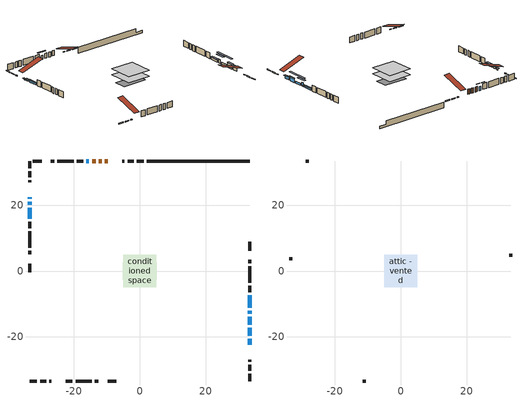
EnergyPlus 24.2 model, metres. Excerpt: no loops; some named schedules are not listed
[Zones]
conditioned space
 floor outside (Floor1 construction): -3.29,-3.29 -3.29,3.29 3.29,3.29 3.29,-3.29 z1.21
 floor adiabatic (AdiabaticFloorConstruction): -5.01,-5.01 -5.01,5.01 5.01,5.01 5.01,-5.01 z1.21
 floor foundation (Slab1 construction): -5.17,-2.64 -5.17,2.64 5.17,2.64 5.17,-2.64 z-1.15
 wall outside (RimJoist1 construction): 1.25,33.42 -0.93,33.42 / -33.42,-33.42 -31.24,-33.42 / -33.42,33.42 -33.42,31.24 / 33.42,-33.42 33.42,-31.24 z1.21:1.51
 wall outside (RimJoist2 construction): -1.86,33.42 -3.71,33.42 / -30.31,-33.42 -28.46,-33.42 / -33.42,30.31 -33.42,28.46 / 33.42,-30.31 33.42,-28.46 z1.21:1.51
 wall outside (RimJoist3 construction): -4.64,33.42 -5.26,33.42 / -27.54,-33.42 -26.91,-33.42 / -33.42,27.54 -33.42,26.91 / 33.42,-27.54 33.42,-26.91 z1.21:1.51
 wall outside (AdiabaticWallConstruction 1): -9.69,33.42 -10.6,33.42 / -11.53,33.42 -12.39,33.42 / -13.32,33.42 -14.51,33.42 z1.21:3.24
 wall outside (AdiabaticWallConstruction): 33.42,-22.48 33.42,-20.6 z1.21:2.58; 33.42,-19.67 33.42,-17.23 z1.21:2.94; 33.42,-16.3 33.42,-13.86 z1.21:2.13; 33.42,-12.94 33.42,-12.02 z1.21:2.84; -15.44,33.42 -16.2,33.42 z1.21:2.74; -33.42,22.48 -33.42,21.98 z1.21:1.71; -33.42,21.05 -33.42,20.19 z1.21:2.07; -33.42,19.26 -33.42,15.91 / 33.42,-11.09 33.42,-7.43 z1.21:2.12
 wall outside (Wall1 construction): -17.13,33.42 -19.17,33.42 / -22.48,-33.42 -20.44,-33.42 / -33.42,14.98 -33.42,12.94 / 33.42,-6.51 33.42,-4.47 z1.21:3.65
 wall outside (Wall2 construction): -20.1,33.42 -25.07,33.42 / -19.51,-33.42 -14.54,-33.42 / -33.42,12.01 -33.42,7.04 / 33.42,-3.54 33.42,1.43 z1.21:3.65
 wall outside (Wall3 construction): -26,33.42 -27.06,33.42 / -13.61,-33.42 -12.55,-33.42 / -33.42,6.11 -33.42,5.04 / 33.42,2.36 33.42,3.43 z1.21:3.65
 wall outside (Wall5 construction): -29.84,33.42 -32.5,33.42 / -9.77,-33.42 -7.11,-33.42 / -33.42,2.27 -33.42,-0.39 / 33.42,6.2 33.42,8.86 z1.21:3.65
 wall foundation (FoundationWall1 construction): 2.18,33.42,-1.15 2.18,33.42,1.21 30.3,33.42,1.21 30.3,33.42,-0.28 33.42,33.42,-0.28 33.42,33.42,-1.15
 window (WindowConstruction): 33.42,-22.48 33.42,-20.6 z1.21:2.58
 window (WindowConstruction 7): 33.42,-19.67 33.42,-17.23 z1.21:2.94
 window (WindowConstruction 8): 33.42,-16.3 33.42,-13.87 z1.21:2.12
 window (WindowConstruction 1): 33.42,-12.94 33.42,-12.02 z1.21:2.83
 window (WindowConstruction 2): -15.44,33.42 -16.2,33.42 z1.21:2.73
 window (WindowConstruction 3): -33.42,22.48 -33.42,21.98 z1.21:1.71
 window (WindowConstruction 4): -33.42,21.05 -33.42,20.19 z1.21:2.07
 window (WindowConstruction 5): -33.42,19.26 -33.42,15.91 z1.21:2.12
 window (WindowConstruction 6): 33.42,-11.09 33.42,-7.44 z1.21:2.12
 door (Door): -9.69,33.42 -10.6,33.42 z1.21:3.24
 door (Door 1): -11.53,33.42 -12.39,33.42 z1.21:3.24
 door (Door 2): -13.32,33.42 -14.51,33.42 z1.21:3.24
 ceiling adiabatic (AdiabaticFloorConstruction): 5.01,-5.01 5.01,5.01 -5.01,5.01 -5.01,-5.01 z1.21
attic - vented
 floor to conditioned space (Floor2 construction Reversed): -5.01,-5.01 -5.01,5.01 5.01,5.01 5.01,-5.01 z3.65
 wall outside (Wall4 construction): -27.99,33.42 -28.91,33.42 / -11.62,-33.42 -10.7,-33.42 / -33.42,4.11 -33.42,3.2 / 33.42,4.36 33.42,5.27 z1.21:3.65
 roof outside (Roof1 construction): -8.76,33.42,3.65 -8.76,23.67,6.9 -6.19,23.67,6.9 -6.19,33.42,3.65; -23.41,-33.42,3.65 -23.41,-23.67,6.9 -25.98,-23.67,6.9 -25.98,-33.42,3.65; -33.42,23.41,3.65 -23.67,23.41,6.9 -23.67,25.98,6.9 -33.42,25.98,3.65; 33.42,-23.41,3.65 23.67,-23.41,6.9 23.67,-25.98,6.9 33.42,-25.98,3.65
shading: 33.42,-20.45 33.42,-22.63 34.18,-22.63 34.18,-20.45 z2.73; 33.42,-17.08 33.42,-19.82 34.18,-19.82 34.18,-17.08 z3.09; 33.42,-10.81 33.42,-19.35 34.18,-19.35 34.18,-10.81 z5.18; 33.42,-10.5 33.42,-14.46 34.18,-14.46 34.18,-10.5 z4.36; -17.72,33.42 -13.92,33.42 -13.92,33.72 -17.72,33.72 z4.25; -33.42,21.83 -33.42,22.63 -34.18,22.63 -34.18,21.83 z1.86; -33.42,20.04 -33.42,21.2 -34.18,21.2 -34.18,20.04 z2.22; -33.42,15.76 -33.42,19.41 -34.18,19.41 -34.18,15.76 z2.27; 33.42,-7.29 33.42,-11.24 34.18,-11.24 34.18,-7.29 z2.27
[Building]
Building 1: Terrain=Suburbs
[Site:Location]
Halifax Intl AP_NS: Latitude {deg}=44.88; Longitude {deg}=-63.51; Time Zone {hr}=-4; Elevation {m}=145; Keep Site Location Information=Yes
[Site:GroundTemperature:Shallow]
3.15511, 1.33576, 1.19006, 2.05344, 5.51939, 8.9692, 11.96, 13.8546, 14.0156, 12.4746, 9.56009, 6.2161
[Site:WaterMainsTemperature]
Calculation Method=Schedule; Temperature Schedule=mains temperature schedule
[Material] Roughness=Rough; Thermal Absorptance=0.9
Name | Thickness {m} | Conductivity {W/m-K} | Density {kg/m3} | Specific Heat {J/kg-K} | Solar Absorptance | Visible Absorptance
asphalt or fiberglass shingles | 0.00635 | 0.162714 | 1121.4 | 1465.45 | 0.4 | 0.4
ceiling loosefill ins | 0.169333 | 0.0480833 | 16.02 | 1046.75 | 0.7 | 0.7
ceiling stud and cavity | 0.1397 | 0.130489 | 65.682 | 1177.47 | 0.7 | 0.7
concrete 4.0 in. | 0.1016 | 1.803125 | 2242.8 | 837.4 | 0.7 | 0.7
concrete 8.0 in. | 0.2032 | 1.803125 | 2242.8 | 837.4 | 0.7 | 0.7
door material | 0.04445 | 0.188738 | 512.64 | 1214.23 | 0.7 | 0.7
door material 1 | 0.04445 | 0.20624 | 512.64 | 1214.23 | 0.7 | 0.7
exterior vertical ins | 0.00447993 | 0.029427 | 32.04 | 1214.23 | 0.7 | 0.7
floor covering | 0.0127 | 0.0433444 | 54.468 | 1339.84 | 0.6 | 0.6
floor rigid ins | 0.155448 | 0.029427 | 32.04 | 1214.23 | 0.7 | 0.7
floor rigid ins 1; wall rigid ins | 0.512978 | 0.029427 | 32.04 | 1214.23 | 0.7 | 0.7
floor stud and cavity | 0.1397 | 0.953612 | 92.3553 | 1139.71 | 0.7 | 0.7
floor stud and cavity 1 | 0.1397 | 1.75129 | 37.0049 | 1207.88 | 0.7 | 0.7
furniture material conditioned space 1 | 0.1524 | 0.115458 | 640.8 | 1214.23 | 0.6 | 0.6
gypsum board | 0.0127 | 0.160291 | 801 | 837.4 | 0.6 | 0.6
gypsum board 1 | 0.0127 | 0.160291 | 801 | 837.4 | 0.7 | 0.7
osb sheathing 0.5 in. | 0.0127 | 0.115458 | 512.64 | 1214.23 | 0.7 | 0.7
osb sheathing 0.75 in. | 0.01905 | 0.115458 | 512.64 | 1214.23 | 0.7 | 0.7
osb sheathing 2.0 in. | 0.0508 | 0.115458 | 512.64 | 1214.23 | 0.7 | 0.7
rim joist stud and cavity | 0.0508 | 0.49249 | 125.044 | 1163.47 | 0.6 | 0.6
rim joist stud and cavity 1 | 0.0508 | 0.0934928 | 125.044 | 1163.47 | 0.6 | 0.6
rim joist stud and cavity 2 | 0.0508 | 0.126838 | 50.32683 | 1063.81 | 0.6 | 0.6
slab rigid ins | 0.00497537 | 0.029427 | 32.04 | 1214.23 | 0.7 | 0.7
wall stud and cavity | 0.1397 | 0.458625 | 139.0536 | 1170.24 | 0.7 | 0.7
wall stud and cavity 1 | 0.1397 | 0.187564 | 139.0536 | 1170.24 | 0.7 | 0.7
wall stud and cavity 2 | 0.1397 | 0.844108 | 139.0536 | 1170.24 | 0.7 | 0.7
wall stud and cavity 3 | 0.0889 | 6.1454 | 50.32683 | 1063.81 | 0.6 | 0.6
wall stud and cavity 4 | 0.1397 | 0.208262 | 139.0536 | 1170.24 | 0.7 | 0.7
wall stud and cavity 5 | 0.0889 | 0.380278 | 52.3479 | 1209.89 | 0.7 | 0.7
wall stud and cavity 6 | 0.0889 | 0.391764 | 83.0341 | 1211.67 | 0.7 | 0.7
wood siding | 0.0254 | 0.102417 | 544.68 | 1172.36 | 0.4 | 0.4
wood siding 1 | 0.00254 | 0.102417 | 544.68 | 1172.36 | 0.4 | 0.4
wood siding 2; wood siding 3; wood siding 4 | 0.0254 | 0.102417 | 544.68 | 1172.36 | 0.7 | 0.7
[WindowMaterial:SimpleGlazingSystem]
Name | U-Factor {W/m2-K} | Solar Heat Gain Coefficient
WindowMaterial | 2.89748 | 0.69
WindowMaterial 1 | 2.92587 | 0.66
WindowMaterial 2 | 2.941204 | 0.65
WindowMaterial 3 | 6.734108 | 0.47
WindowMaterial 4 | 5.43441 | 0.58
WindowMaterial 5 | 4.79621 | 0.63
WindowMaterial 6 | 4.7434 | 0.64
WindowMaterial 7 | 2.87988 | 0.7
WindowMaterial 8 | 4.59748 | 0.65
[Construction]
AdiabaticFloorConstruction: floor stud and cavity 1, floor rigid ins 1, osb sheathing 0.75 in., floor covering
AdiabaticWallConstruction: wood siding 3, wall rigid ins, wall stud and cavity 5, gypsum board
AdiabaticWallConstruction 1: wood siding 4, wall rigid ins, wall stud and cavity 5, gypsum board
Door; Door 1: door material
Door 2: door material 1
Floor1 construction: floor stud and cavity, floor rigid ins, osb sheathing 0.75 in., floor covering
Floor2 construction Reversed: gypsum board, ceiling stud and cavity, ceiling loosefill ins
FoundationWall1 construction: concrete 8.0 in., gypsum board 1
furniture construction conditioned space 1: furniture material conditioned space 1
PartitionWallConstruction: gypsum board, wall stud and cavity 6, gypsum board
RimJoist1 construction: wood siding 2, osb sheathing 2.0 in., rim joist stud and cavity
RimJoist2 construction: wood siding 2, osb sheathing 2.0 in., rim joist stud and cavity 1
RimJoist3 construction: wood siding 2, rim joist stud and cavity 2
Roof1 construction: asphalt or fiberglass shingles
Slab1 construction: slab rigid ins, concrete 4.0 in.
Wall1 construction: wood siding, osb sheathing 0.5 in., wall stud and cavity, gypsum board
Wall2 construction: wood siding, osb sheathing 0.5 in., wall stud and cavity 1, gypsum board
Wall3 construction: wood siding, osb sheathing 0.5 in., wall stud and cavity 2, gypsum board
Wall4 construction: wood siding 1, wall stud and cavity 3
Wall5 construction: wood siding, osb sheathing 0.5 in., wall stud and cavity 4, gypsum board
WindowConstruction: WindowMaterial
WindowConstruction 1: WindowMaterial 1
WindowConstruction 2: WindowMaterial 2
WindowConstruction 3: WindowMaterial 3
WindowConstruction 4: WindowMaterial 4
WindowConstruction 5: WindowMaterial 5
WindowConstruction 6: WindowMaterial 6
WindowConstruction 7: WindowMaterial 7
WindowConstruction 8: WindowMaterial 8
[Zone] Multiplier=1; Part of Total Floor Area=Yes
Name | Volume {m3}
attic - vented | 52.9737
conditioned space | 385.1
[Space]
Name | Zone | Volume {m3}
attic - vented 1 | attic - vented | 52.9737
conditioned space 1 | conditioned space | 385.1
[ZoneInfiltration:EffectiveLeakageArea]
infil attic - vented 1: Zone or Space=attic - vented 1; Schedule=Always On Discrete; Effective Air Leakage Area {cm2}=3594.27; Stack Coefficient=0.000395714; Wind Coefficient=1.34404e-05
[ZoneMixing]
whole house fan mix: Zone or Space=attic - vented; Schedule=Always On Continuous; Design Flow Rate Calculation Method=Flow/Zone; Design Flow Rate {m3/s}=0; Source Zone or Space=conditioned space
[SurfaceProperty:ExposedFoundationPerimeter]
Slab1: Exposed Perimeter Calculation Method=TotalExposedPerimeter; Total Exposed Perimeter {m}=31.242
[InternalMass] Zone or ZoneList=conditioned space; Space or SpaceList=conditioned space 1
Name | Construction | Surface Area {m2}
furniture mass conditioned space 1 | furniture construction conditioned space 1 | 79.3361
partition wall mass | PartitionWallConstruction | 198.34
[Lights]
interior lighting: Zone or ZoneList or Space or SpaceList=conditioned space 1; Schedule=interior lighting schedule; Design Level Calculation Method=LightingLevel; Lighting Level {W}=343.2; Return Air Fraction=0; Fraction Radiant=0.6; Fraction Visible=0.2; Fraction Replaceable=1
[People]
occupants: Zone or ZoneList or Space or SpaceList=conditioned space 1; Number of People Schedule=occupants schedule; Number of People Calculation Method=People; Number of People=3; Fraction Radiant=0.314171; Sensible Heat Fraction=0.56303; Activity Level Schedule=occupants activity schedule; Carbon Dioxide Generation Rate {m3/s-W}=0; Enable ASHRAE 55 Comfort Warnings=No; Mean Radiant Temperature Calculation Type=EnclosureAveraged
[ElectricEquipment] Zone or ZoneList or Space or SpaceList=conditioned space 1; Design Level Calculation Method=EquipmentLevel
Name | Schedule | Design Level {W} | Fraction Latent | Fraction Radiant | Fraction Lost
clothes dryer | clothes dryer schedule | 140.772 | 0.015 | 0.081 | 0.85
clothes washer | clothes washer schedule | 32.1985 | 0.03 | 0.162 | 0.7
cooking range | cooking range schedule | 215.147 | 0.08 | 0.432 | 0.2
dishwasher | dishwasher schedule | 66.8632 | 0.3 | 0.18 | 0.4
fridge | fridge schedule | 72.9452 | 0 | 0.6 | 0
mech vent bath fan 0 | mech vent bath fan 0 schedule | 50.2 | 0 | 0 | 1
mech vent house fan | mech vent house fan schedule | 0 | 0 | 0 | 1
mech vent house fan cfis | mech vent house fan cfis schedule | 0 | 0 | 0 | 0
mech vent range fan 0 | mech vent range fan 0 schedule | 57 | 0 | 0 | 1
misc plug loads | misc plug loads schedule | 494.7 | 0.045 | 0.513 | 0.1
whole house fan | Always On Discrete | 0 | 0 | 0 | 1
[OtherEquipment] Zone or ZoneList or Space or SpaceList=conditioned space 1; Design Level Calculation Method=EquipmentLevel
Name | Fuel Type | Schedule | Design Level {W} | Fraction Latent | Fraction Radiant | Fraction Lost
clothes dryer 1 | Electricity | clothes dryer schedule | 0 | 0.015 | 0.081 | 0.85
cooking range 1 | Electricity | cooking range schedule | 0 | 0.08 | 0.432 | 0.2
general water use latent | None | general water use schedule | 62.594 | 1 | 0 | 0
general water use sensible | None | general water use schedule | -61.6891 | 0 | 0.6 | 0
mech vent house fan latent load | None | Always On Discrete | 0 | 1 | 0 | 0
mech vent house fan sensible load | None | Always On Discrete | 0 | 0 | 0 | 0
water heater energy adjustment1 | FuelOilNo2 | Always On Discrete | 0.01 | 0 | 0 | 1
[ZoneInfiltration:DesignFlowRate] Zone or ZoneList or Space or SpaceList=conditioned space 1; Schedule=Always On Discrete; Design Flow Rate Calculation Method=Flow/Zone; Design Flow Rate {m3/s}=0
infil flow; natural vent flow; whole house fan flow
[Foundation:Kiva]
Foundation Kiva 1: Initial Indoor Air Temperature {C}=18; Wall Height Above Grade {m}=1.21; Wall Depth Below Slab {m}=0.2032; Custom Block Material Name 1=exterior vertical ins; Custom Block Depth 1 {m}=2.36001; Custom Block X Position 1 {m}=0.2159; Custom Block Z Position 1 {m}=0
[Foundation:Kiva:Settings]
Soil Conductivity {W/m-K}=0.849921; Soil Density {kg/m3}=1842.3; Soil Specific Heat {J/kg-K}=418.7; Ground Solar Absorptivity=0.9; Ground Thermal Absorptivity=0.9; Ground Surface Roughness {m}=0.03; Far-Field Width {m}=40; Deep-Ground Boundary Condition=ZeroFlux; Deep-Ground Depth {m}=40; Minimum Cell Dimension {m}=0.2; Maximum Cell Growth Coefficient=3; Simulation Timestep=Timestep
[Exterior:Lights]
exterior lighting: Schedule=exterior lighting schedule; Design Level {W}=75.6
[Schedule:Constant]
Name | Hourly Value
Always On Continuous; mech vent house fan schedule; mech vent house fan cfis schedule; Always On Discrete | 1
occupants activity schedule | 117.228
fridge schedule | 0
[Schedule:Week:Daily]
interior lighting schedule Week Rule - Jan1-Jan27: interior lighting schedule day, interior lighting schedule day, interior lighting schedule day, interior lighting schedule day, interior lighting schedule day, interior lighting schedule day, interior lighting schedule day, interior lighting schedule default day, interior lighting schedule default day, interior lighting schedule default day, interior lighting schedule default day, interior lighting schedule default day
interior lighting schedule Week Rule - Jan28-Feb3: interior lighting schedule day, interior lighting schedule day, interior lighting schedule day, interior lighting schedule day, interior lighting schedule day 1, interior lighting schedule day 1, interior lighting schedule day 1, interior lighting schedule default day, interior lighting schedule default day, interior lighting schedule default day, interior lighting schedule default day, interior lighting schedule default day
interior lighting schedule Week Rule - Feb4-Feb24: interior lighting schedule day 1, interior lighting schedule day 1, interior lighting schedule day 1, interior lighting schedule day 1, interior lighting schedule day 1, interior lighting schedule day 1, interior lighting schedule day 1, interior lighting schedule default day, interior lighting schedule default day, interior lighting schedule default day, interior lighting schedule default day, interior lighting schedule default day
interior lighting schedule Week Rule - Feb25-Mar3: interior lighting schedule day 1, interior lighting schedule day 1, interior lighting schedule day 1, interior lighting schedule day 1, interior lighting schedule day 2, interior lighting schedule day 2, interior lighting schedule day 2, interior lighting schedule default day, interior lighting schedule default day, interior lighting schedule default day, interior lighting schedule default day, interior lighting schedule default day
interior lighting schedule Week Rule - Mar4-Mar31: interior lighting schedule day 2, interior lighting schedule day 2, interior lighting schedule day 2, interior lighting schedule day 2, interior lighting schedule day 2, interior lighting schedule day 2, interior lighting schedule day 2, interior lighting schedule default day, interior lighting schedule default day, interior lighting schedule default day, interior lighting schedule default day, interior lighting schedule default day
interior lighting schedule Week Rule - Apr1-Apr28: interior lighting schedule day 3, interior lighting schedule day 3, interior lighting schedule day 3, interior lighting schedule day 3, interior lighting schedule day 3, interior lighting schedule day 3, interior lighting schedule day 3, interior lighting schedule default day, interior lighting schedule default day, interior lighting schedule default day, interior lighting schedule default day, interior lighting schedule default day
interior lighting schedule Week Rule - Apr29-May5: interior lighting schedule day 3, interior lighting schedule day 3, interior lighting schedule day 4, interior lighting schedule day 4, interior lighting schedule day 4, interior lighting schedule day 4, interior lighting schedule day 4, interior lighting schedule default day, interior lighting schedule default day, interior lighting schedule default day, interior lighting schedule default day, interior lighting schedule default day
interior lighting schedule Week Rule - May6-May26: interior lighting schedule day 4, interior lighting schedule day 4, interior lighting schedule day 4, interior lighting schedule day 4, interior lighting schedule day 4, interior lighting schedule day 4, interior lighting schedule day 4, interior lighting schedule default day, interior lighting schedule default day, interior lighting schedule default day, interior lighting schedule default day, interior lighting schedule default day
interior lighting schedule Week Rule - May27-Jun2: interior lighting schedule day 4, interior lighting schedule day 4, interior lighting schedule day 4, interior lighting schedule day 4, interior lighting schedule day 4, interior lighting schedule day 5, interior lighting schedule day 5, interior lighting schedule default day, interior lighting schedule default day, interior lighting schedule default day, interior lighting schedule default day, interior lighting schedule default day
interior lighting schedule Week Rule - Jun3-Jun30: interior lighting schedule day 5, interior lighting schedule day 5, interior lighting schedule day 5, interior lighting schedule day 5, interior lighting schedule day 5, interior lighting schedule day 5, interior lighting schedule day 5, interior lighting schedule default day, interior lighting schedule default day, interior lighting schedule default day, interior lighting schedule default day, interior lighting schedule default day
interior lighting schedule Week Rule - Jul1-Jul28: interior lighting schedule day 6, interior lighting schedule day 6, interior lighting schedule day 6, interior lighting schedule day 6, interior lighting schedule day 6, interior lighting schedule day 6, interior lighting schedule day 6, interior lighting schedule default day, interior lighting schedule default day, interior lighting schedule default day, interior lighting schedule default day, interior lighting schedule default day
interior lighting schedule Week Rule - Jul29-Aug4: interior lighting schedule day 6, interior lighting schedule day 6, interior lighting schedule day 6, interior lighting schedule day 7, interior lighting schedule day 7, interior lighting schedule day 7, interior lighting schedule day 7, interior lighting schedule default day, interior lighting schedule default day, interior lighting schedule default day, interior lighting schedule default day, interior lighting schedule default day
interior lighting schedule Week Rule - Aug5-Aug25: interior lighting schedule day 7, interior lighting schedule day 7, interior lighting schedule day 7, interior lighting schedule day 7, interior lighting schedule day 7, interior lighting schedule day 7, interior lighting schedule day 7, interior lighting schedule default day, interior lighting schedule default day, interior lighting schedule default day, interior lighting schedule default day, interior lighting schedule default day
interior lighting schedule Week Rule - Aug26-Sep1: interior lighting schedule day 7, interior lighting schedule day 7, interior lighting schedule day 7, interior lighting schedule day 7, interior lighting schedule day 7, interior lighting schedule day 7, interior lighting schedule day 8, interior lighting schedule default day, interior lighting schedule default day, interior lighting schedule default day, interior lighting schedule default day, interior lighting schedule default day
interior lighting schedule Week Rule - Sep2-Sep29: interior lighting schedule day 8, interior lighting schedule day 8, interior lighting schedule day 8, interior lighting schedule day 8, interior lighting schedule day 8, interior lighting schedule day 8, interior lighting schedule day 8, interior lighting schedule default day, interior lighting schedule default day, interior lighting schedule default day, interior lighting schedule default day, interior lighting schedule default day
interior lighting schedule Week Rule - Sep30-Oct6: interior lighting schedule day 8, interior lighting schedule day 9, interior lighting schedule day 9, interior lighting schedule day 9, interior lighting schedule day 9, interior lighting schedule day 9, interior lighting schedule day 9, interior lighting schedule default day, interior lighting schedule default day, interior lighting schedule default day, interior lighting schedule default day, interior lighting schedule default day
interior lighting schedule Week Rule - Oct7-Oct27: interior lighting schedule day 9, interior lighting schedule day 9, interior lighting schedule day 9, interior lighting schedule day 9, interior lighting schedule day 9, interior lighting schedule day 9, interior lighting schedule day 9, interior lighting schedule default day, interior lighting schedule default day, interior lighting schedule default day, interior lighting schedule default day, interior lighting schedule default day
interior lighting schedule Week Rule - Oct28-Nov3: interior lighting schedule day 9, interior lighting schedule day 9, interior lighting schedule day 9, interior lighting schedule day 9, interior lighting schedule day 10, interior lighting schedule day 10, interior lighting schedule day 10, interior lighting schedule default day, interior lighting schedule default day, interior lighting schedule default day, interior lighting schedule default day, interior lighting schedule default day
interior lighting schedule Week Rule - Nov4-Nov24: interior lighting schedule day 10, interior lighting schedule day 10, interior lighting schedule day 10, interior lighting schedule day 10, interior lighting schedule day 10, interior lighting schedule day 10, interior lighting schedule day 10, interior lighting schedule default day, interior lighting schedule default day, interior lighting schedule default day, interior lighting schedule default day, interior lighting schedule default day
interior lighting schedule Week Rule - Nov25-Dec1: interior lighting schedule day 10, interior lighting schedule day 10, interior lighting schedule day 10, interior lighting schedule day 10, interior lighting schedule day 10, interior lighting schedule day 10, interior lighting schedule day 11, interior lighting schedule default day, interior lighting schedule default day, interior lighting schedule default day, interior lighting schedule default day, interior lighting schedule default day
interior lighting schedule Week Rule - Dec2-Dec31: interior lighting schedule day 11, interior lighting schedule day 11, interior lighting schedule day 11, interior lighting schedule day 11, interior lighting schedule day 11, interior lighting schedule day 11, interior lighting schedule day 11, interior lighting schedule default day, interior lighting schedule default day, interior lighting schedule default day, interior lighting schedule default day, interior lighting schedule default day
occupants schedule Week Rule - Jan1-Dec31: occupants schedule day, occupants schedule day, occupants schedule day, occupants schedule day, occupants schedule day, occupants schedule day, occupants schedule day, occupants schedule default day, occupants schedule default day, occupants schedule default day, occupants schedule default day, occupants schedule default day
clothes dryer schedule Week Rule - Jan1-Dec31: clothes dryer schedule day, clothes dryer schedule day, clothes dryer schedule day, clothes dryer schedule day, clothes dryer schedule day, clothes dryer schedule day, clothes dryer schedule day, clothes dryer schedule default day, clothes dryer schedule default day, clothes dryer schedule default day, clothes dryer schedule default day, clothes dryer schedule default day
clothes washer schedule Week Rule - Jan1-Dec31: clothes washer schedule day, clothes washer schedule day, clothes washer schedule day, clothes washer schedule day, clothes washer schedule day, clothes washer schedule day, clothes washer schedule day, clothes washer schedule default day, clothes washer schedule default day, clothes washer schedule default day, clothes washer schedule default day, clothes washer schedule default day
cooking range schedule Week Rule - Jan1-Dec31: cooking range schedule day, cooking range schedule day, cooking range schedule day, cooking range schedule day, cooking range schedule day, cooking range schedule day, cooking range schedule day, cooking range schedule default day, cooking range schedule default day, cooking range schedule default day, cooking range schedule default day, cooking range schedule default day
dishwasher schedule Week Rule - Jan1-Dec31: dishwasher schedule day, dishwasher schedule day, dishwasher schedule day, dishwasher schedule day, dishwasher schedule day, dishwasher schedule day, dishwasher schedule day, dishwasher schedule default day, dishwasher schedule default day, dishwasher schedule default day, dishwasher schedule default day, dishwasher schedule default day
mech vent bath fan 0 schedule Week Rule - Jan1-Dec31: mech vent bath fan 0 schedule day, mech vent bath fan 0 schedule day, mech vent bath fan 0 schedule day, mech vent bath fan 0 schedule day, mech vent bath fan 0 schedule day, mech vent bath fan 0 schedule day, mech vent bath fan 0 schedule day, mech vent bath fan 0 schedule default day, mech vent bath fan 0 schedule default day, mech vent bath fan 0 schedule default day, mech vent bath fan 0 schedule default day, mech vent bath fan 0 schedule default day
mech vent range fan 0 schedule Week Rule - Jan1-Dec31: mech vent range fan 0 schedule day, mech vent range fan 0 schedule day, mech vent range fan 0 schedule day, mech vent range fan 0 schedule day, mech vent range fan 0 schedule day, mech vent range fan 0 schedule day, mech vent range fan 0 schedule day, mech vent range fan 0 schedule default day, mech vent range fan 0 schedule default day, mech vent range fan 0 schedule default day, mech vent range fan 0 schedule default day, mech vent range fan 0 schedule default day
misc plug loads schedule Week Rule - Jan1-Dec31: misc plug loads schedule day, misc plug loads schedule day, misc plug loads schedule day, misc plug loads schedule day, misc plug loads schedule day, misc plug loads schedule day, misc plug loads schedule day, misc plug loads schedule default day, misc plug loads schedule default day, misc plug loads schedule default day, misc plug loads schedule default day, misc plug loads schedule default day
general water use schedule Week Rule - Jan1-Dec31: general water use schedule day, general water use schedule day, general water use schedule day, general water use schedule day, general water use schedule day, general water use schedule day, general water use schedule day, general water use schedule default day, general water use schedule default day, general water use schedule default day, general water use schedule default day, general water use schedule default day
exterior lighting schedule Week Rule - Jan1-Jan27: exterior lighting schedule day, exterior lighting schedule day, exterior lighting schedule day, exterior lighting schedule day, exterior lighting schedule day, exterior lighting schedule day, exterior lighting schedule day, exterior lighting schedule default day, exterior lighting schedule default day, exterior lighting schedule default day, exterior lighting schedule default day, exterior lighting schedule default day
exterior lighting schedule Week Rule - Jan28-Feb3: exterior lighting schedule day, exterior lighting schedule day, exterior lighting schedule day, exterior lighting schedule day, exterior lighting schedule day 1, exterior lighting schedule day 1, exterior lighting schedule day 1, exterior lighting schedule default day, exterior lighting schedule default day, exterior lighting schedule default day, exterior lighting schedule default day, exterior lighting schedule default day
exterior lighting schedule Week Rule - Feb4-Feb24: exterior lighting schedule day 1, exterior lighting schedule day 1, exterior lighting schedule day 1, exterior lighting schedule day 1, exterior lighting schedule day 1, exterior lighting schedule day 1, exterior lighting schedule day 1, exterior lighting schedule default day, exterior lighting schedule default day, exterior lighting schedule default day, exterior lighting schedule default day, exterior lighting schedule default day
exterior lighting schedule Week Rule - Feb25-Mar3: exterior lighting schedule day 1, exterior lighting schedule day 1, exterior lighting schedule day 1, exterior lighting schedule day 1, exterior lighting schedule day 2, exterior lighting schedule day 2, exterior lighting schedule day 2, exterior lighting schedule default day, exterior lighting schedule default day, exterior lighting schedule default day, exterior lighting schedule default day, exterior lighting schedule default day
exterior lighting schedule Week Rule - Mar4-Mar31: exterior lighting schedule day 2, exterior lighting schedule day 2, exterior lighting schedule day 2, exterior lighting schedule day 2, exterior lighting schedule day 2, exterior lighting schedule day 2, exterior lighting schedule day 2, exterior lighting schedule default day, exterior lighting schedule default day, exterior lighting schedule default day, exterior lighting schedule default day, exterior lighting schedule default day
exterior lighting schedule Week Rule - Apr1-Apr28: exterior lighting schedule day 3, exterior lighting schedule day 3, exterior lighting schedule day 3, exterior lighting schedule day 3, exterior lighting schedule day 3, exterior lighting schedule day 3, exterior lighting schedule day 3, exterior lighting schedule default day, exterior lighting schedule default day, exterior lighting schedule default day, exterior lighting schedule default day, exterior lighting schedule default day
exterior lighting schedule Week Rule - Apr29-May5: exterior lighting schedule day 3, exterior lighting schedule day 3, exterior lighting schedule day 4, exterior lighting schedule day 4, exterior lighting schedule day 4, exterior lighting schedule day 4, exterior lighting schedule day 4, exterior lighting schedule default day, exterior lighting schedule default day, exterior lighting schedule default day, exterior lighting schedule default day, exterior lighting schedule default day
exterior lighting schedule Week Rule - May6-May26: exterior lighting schedule day 4, exterior lighting schedule day 4, exterior lighting schedule day 4, exterior lighting schedule day 4, exterior lighting schedule day 4, exterior lighting schedule day 4, exterior lighting schedule day 4, exterior lighting schedule default day, exterior lighting schedule default day, exterior lighting schedule default day, exterior lighting schedule default day, exterior lighting schedule default day
exterior lighting schedule Week Rule - May27-Jun2: exterior lighting schedule day 4, exterior lighting schedule day 4, exterior lighting schedule day 4, exterior lighting schedule day 4, exterior lighting schedule day 4, exterior lighting schedule day 5, exterior lighting schedule day 5, exterior lighting schedule default day, exterior lighting schedule default day, exterior lighting schedule default day, exterior lighting schedule default day, exterior lighting schedule default day
exterior lighting schedule Week Rule - Jun3-Jun30: exterior lighting schedule day 5, exterior lighting schedule day 5, exterior lighting schedule day 5, exterior lighting schedule day 5, exterior lighting schedule day 5, exterior lighting schedule day 5, exterior lighting schedule day 5, exterior lighting schedule default day, exterior lighting schedule default day, exterior lighting schedule default day, exterior lighting schedule default day, exterior lighting schedule default day
exterior lighting schedule Week Rule - Jul1-Jul28: exterior lighting schedule day 6, exterior lighting schedule day 6, exterior lighting schedule day 6, exterior lighting schedule day 6, exterior lighting schedule day 6, exterior lighting schedule day 6, exterior lighting schedule day 6, exterior lighting schedule default day, exterior lighting schedule default day, exterior lighting schedule default day, exterior lighting schedule default day, exterior lighting schedule default day
exterior lighting schedule Week Rule - Jul29-Aug4: exterior lighting schedule day 6, exterior lighting schedule day 6, exterior lighting schedule day 6, exterior lighting schedule day 7, exterior lighting schedule day 7, exterior lighting schedule day 7, exterior lighting schedule day 7, exterior lighting schedule default day, exterior lighting schedule default day, exterior lighting schedule default day, exterior lighting schedule default day, exterior lighting schedule default day
exterior lighting schedule Week Rule - Aug5-Aug25: exterior lighting schedule day 7, exterior lighting schedule day 7, exterior lighting schedule day 7, exterior lighting schedule day 7, exterior lighting schedule day 7, exterior lighting schedule day 7, exterior lighting schedule day 7, exterior lighting schedule default day, exterior lighting schedule default day, exterior lighting schedule default day, exterior lighting schedule default day, exterior lighting schedule default day
exterior lighting schedule Week Rule - Aug26-Sep1: exterior lighting schedule day 7, exterior lighting schedule day 7, exterior lighting schedule day 7, exterior lighting schedule day 7, exterior lighting schedule day 7, exterior lighting schedule day 7, exterior lighting schedule day 8, exterior lighting schedule default day, exterior lighting schedule default day, exterior lighting schedule default day, exterior lighting schedule default day, exterior lighting schedule default day
exterior lighting schedule Week Rule - Sep2-Sep29: exterior lighting schedule day 8, exterior lighting schedule day 8, exterior lighting schedule day 8, exterior lighting schedule day 8, exterior lighting schedule day 8, exterior lighting schedule day 8, exterior lighting schedule day 8, exterior lighting schedule default day, exterior lighting schedule default day, exterior lighting schedule default day, exterior lighting schedule default day, exterior lighting schedule default day
[Schedule:Year]
interior lighting schedule: interior lighting schedule Week Rule - Jan1-Jan27, 1, 1, 1, 27, interior lighting schedule Week Rule - Jan28-Feb3, 1, 28, 2, 3, interior lighting schedule Week Rule - Feb4-Feb24, 2, 4, 2, 24, interior lighting schedule Week Rule - Feb25-Mar3, 2, 25, 3, 3, interior lighting schedule Week Rule - Mar4-Mar31, 3, 4, 3, 31, interior lighting schedule Week Rule - Apr1-Apr28, 4, 1, 4, 28, interior lighting schedule Week Rule - Apr29-May5, 4, 29, 5, 5, interior lighting schedule Week Rule - May6-May26, 5, 6, 5, 26, interior lighting schedule Week Rule - May27-Jun2, 5, 27, 6, 2, interior lighting schedule Week Rule - Jun3-Jun30, 6, 3, 6, 30, interior lighting schedule Week Rule - Jul1-Jul28, 7, 1, 7, 28, interior lighting schedule Week Rule - Jul29-Aug4, 7, 29, 8, 4, interior lighting schedule Week Rule - Aug5-Aug25, 8, 5, 8, 25, interior lighting schedule Week Rule - Aug26-Sep1, 8, 26, 9, 1, interior lighting schedule Week Rule - Sep2-Sep29, 9, 2, 9, 29, interior lighting schedule Week Rule - Sep30-Oct6, 9, 30, 10, 6, interior lighting schedule Week Rule - Oct7-Oct27, 10, 7, 10, 27, interior lighting schedule Week Rule - Oct28-Nov3, 10, 28, 11, 3, interior lighting schedule Week Rule - Nov4-Nov24, 11, 4, 11, 24, interior lighting schedule Week Rule - Nov25-Dec1, 11, 25, 12, 1, interior lighting schedule Week Rule - Dec2-Dec31, 12, 2, 12, 31
occupants schedule: occupants schedule Week Rule - Jan1-Dec31, 1, 1, 12, 31
clothes dryer schedule: clothes dryer schedule Week Rule - Jan1-Dec31, 1, 1, 12, 31
clothes washer schedule: clothes washer schedule Week Rule - Jan1-Dec31, 1, 1, 12, 31
cooking range schedule: cooking range schedule Week Rule - Jan1-Dec31, 1, 1, 12, 31
dishwasher schedule: dishwasher schedule Week Rule - Jan1-Dec31, 1, 1, 12, 31
mech vent bath fan 0 schedule: mech vent bath fan 0 schedule Week Rule - Jan1-Dec31, 1, 1, 12, 31
mech vent range fan 0 schedule: mech vent range fan 0 schedule Week Rule - Jan1-Dec31, 1, 1, 12, 31
misc plug loads schedule: misc plug loads schedule Week Rule - Jan1-Dec31, 1, 1, 12, 31
general water use schedule: general water use schedule Week Rule - Jan1-Dec31, 1, 1, 12, 31
exterior lighting schedule: exterior lighting schedule Week Rule - Jan1-Jan27, 1, 1, 1, 27, exterior lighting schedule Week Rule - Jan28-Feb3, 1, 28, 2, 3, exterior lighting schedule Week Rule - Feb4-Feb24, 2, 4, 2, 24, exterior lighting schedule Week Rule - Feb25-Mar3, 2, 25, 3, 3, exterior lighting schedule Week Rule - Mar4-Mar31, 3, 4, 3, 31, exterior lighting schedule Week Rule - Apr1-Apr28, 4, 1, 4, 28, exterior lighting schedule Week Rule - Apr29-May5, 4, 29, 5, 5, exterior lighting schedule Week Rule - May6-May26, 5, 6, 5, 26, exterior lighting schedule Week Rule - May27-Jun2, 5, 27, 6, 2, exterior lighting schedule Week Rule - Jun3-Jun30, 6, 3, 6, 30, exterior lighting schedule Week Rule - Jul1-Jul28, 7, 1, 7, 28, exterior lighting schedule Week Rule - Jul29-Aug4, 7, 29, 8, 4, exterior lighting schedule Week Rule - Aug5-Aug25, 8, 5, 8, 25, exterior lighting schedule Week Rule - Aug26-Sep1, 8, 26, 9, 1, exterior lighting schedule Week Rule - Sep2-Sep29, 9, 2, 9, 29, exterior lighting schedule Week Rule - Sep30-Oct6, 9, 30, 10, 6, exterior lighting schedule Week Rule - Oct7-Oct27, 10, 7, 10, 27, exterior lighting schedule Week Rule - Oct28-Nov3, 10, 28, 11, 3, exterior lighting schedule Week Rule - Nov4-Nov24, 11, 4, 11, 24, exterior lighting schedule Week Rule - Nov25-Dec1, 11, 25, 12, 1, exterior lighting schedule Week Rule - Dec2-Dec31, 12, 2, 12, 31
[Schedule:Compact]
mains temperature schedule: Through: 01/01, For: AllDays, Until: 24:00, 7.41, Through: 01/02, For: AllDays, Until: 24:00, 7.34833, Through: 01/03, For: AllDays, Until: 24:00, 7.28778, Through: 01/04, For: AllDays, Until: 24:00, 7.22889, Through: 01/05, For: AllDays, Until: 24:00, 7.17056, Through: 01/06, For: AllDays, Until: 24:00, 7.11333, Through: 01/07, For: AllDays, Until: 24:00, 7.05722, Through: 01/08, For: AllDays, Until: 24:00, 7.00167, Through: 01/09, For: AllDays, Until: 24:00, 6.94778, Through: 01/10, For: AllDays, Until: 24:00, 6.895, Through: 01/11, For: AllDays, Until: 24:00, 6.84333, Through: 01/12, For: AllDays, Until: 24:00, 6.79278, Through: 01/13, For: AllDays, Until: 24:00, 6.74389, Through: 01/14, For: AllDays, Until: 24:00, 6.69556, Through: 01/15, For: AllDays, Until: 24:00, 6.64889, Through: 01/16, For: AllDays, Until: 24:00, 6.60278, Through: 01/17, For: AllDays, Until: 24:00, 6.55833, Through: 01/18, For: AllDays, Until: 24:00, 6.515, Through: 01/19, For: AllDays, Until: 24:00, 6.47333, Through: 01/20, For: AllDays, Until: 24:00, 6.43278, Through: 01/21, For: AllDays, Until: 24:00, 6.39333, Through: 01/22, For: AllDays, Until: 24:00, 6.355, Through: 01/23, For: AllDays, Until: 24:00, 6.31833, Through: 01/24, For: AllDays, Until: 24:00, 6.28278, Through: 01/25, For: AllDays, Until: 24:00, 6.24889, Through: 01/26, For: AllDays, Until: 24:00, 6.21611, Through: 01/27, For: AllDays, Until: 24:00, 6.18444, Through: 01/28, For: AllDays, Until: 24:00, 6.15444, Through: 01/29, For: AllDays, Until: 24:00, 6.12556, Through: 01/30, For: AllDays, Until: 24:00, 6.09833, Through: 01/31, For: AllDays, Until: 24:00, 6.07222, Through: 02/01, For: AllDays, Until: 24:00, 6.04778, Through: 02/02, For: AllDays, Until: 24:00, 6.02444, Through: 02/03, For: AllDays, Until: 24:00, 6.00278, Through: 02/04, For: AllDays, Until: 24:00, 5.98222, Through: 02/05, For: AllDays, Until: 24:00, 5.96333, Through: 02/06, For: AllDays, Until: 24:00, 5.94556, Through: 02/07, For: AllDays, Until: 24:00, 5.92944, Through: 02/08, For: AllDays, Until: 24:00, 5.915, Through: 02/09, For: AllDays, Until: 24:00, 5.90167, Through: 02/10, For: AllDays, Until: 24:00, 5.89, Through: 02/11, For: AllDays, Until: 24:00, 5.87944, Through: 02/12, For: AllDays, Until: 24:00, 5.87056, Through: 02/13, For: AllDays, Until: 24:00, 5.86333, Through: 02/14, For: AllDays, Until: 24:00, 5.85722, Through: 02/15, For: AllDays, Until: 24:00, 5.85278, Through: 02/16, For: AllDays, Until: 24:00, 5.84944, Through: 02/17, For: AllDays, Until: 24:00, 5.84833, Through: 02/18, For: AllDays, Until: 24:00, 5.84778, Through: 02/19, For: AllDays, Until: 24:00, 5.84944, Through: 02/20, For: AllDays, Until: 24:00, 5.85167, Through: 02/21, For: AllDays, Until: 24:00, 5.85611, Through: 02/22, For: AllDays, Until: 24:00, 5.86167, Through: 02/23, For: AllDays, Until: 24:00, 5.86889, Through: 02/24, For: AllDays, Until: 24:00, 5.87722, Through: 02/25, For: AllDays, Until: 24:00, 5.88722, Through: 02/26, For: AllDays, Until: 24:00, 5.89889, Through: 02/27, For: AllDays, Until: 24:00, 5.91167, Through: 02/28, For: AllDays, Until: 24:00, 5.92611, Through: 03/01, For: AllDays, Until: 24:00, 5.94222, Through: 03/02, For: AllDays, Until: 24:00, 5.95944, Through: 03/03, For: AllDays, Until: 24:00, 5.97778, Through: 03/04, For: AllDays, Until: 24:00, 5.99778, Through: 03/05, For: AllDays, Until: 24:00, 6.01944, Through: 03/06, For: AllDays, Until: 24:00, 6.04222, Through: 03/07, For: AllDays, Until: 24:00, 6.06667, Through: 03/08, For: AllDays, Until: 24:00, 6.09222, Through: 03/09, For: AllDays, Until: 24:00, 6.11944, Through: 03/10, For: AllDays, Until: 24:00, 6.14778, Through: 03/11, For: AllDays, Until: 24:00, 6.17722, Through: 03/12, For: AllDays, Until: 24:00, 6.20833, Through: 03/13, For: AllDays, Until: 24:00, 6.24111, Through: 03/14, For: AllDays, Until: 24:00, 6.275, Through: 03/15, For: AllDays, Until: 24:00, 6.31, Through: 03/16, For: AllDays, Until: 24:00, 6.34667, Through: 03/17, For: AllDays, Until: 24:00, 6.38444, Through: 03/18, For: AllDays, Until: 24:00, 6.42333, Through: 03/19, For: AllDays, Until: 24:00, 6.46389, Through: 03/20, For: AllDays, Until: 24:00, 6.50556, Through: 03/21, For: AllDays, Until: 24:00, 6.54833, Through: 03/22, For: AllDays, Until: 24:00, 6.59278, Through: 03/23, For: AllDays, Until: 24:00, 6.63833, Through: 03/24, For: AllDays, Until: 24:00, 6.685, Through: 03/25, For: AllDays, Until: 24:00, 6.73278, Through: 03/26, For: AllDays, Until: 24:00, 6.78167, Through: 03/27, For: AllDays, Until: 24:00, 6.83167, Through: 03/28, For: AllDays, Until: 24:00, 6.88333, Through: 03/29, For: AllDays, Until: 24:00, 6.93611, Through: 03/30, For: AllDays, Until: 24:00, 6.98944, Through: 03/31, For: AllDays, Until: 24:00, 7.04444, Through: 04/01, For: AllDays, Until: 24:00, 7.1, Through: 04/02, For: AllDays, Until: 24:00, 7.15722, Through: 04/03, For: AllDays, Until: 24:00, 7.21556, Through: 04/04, For: AllDays, Until: 24:00, 7.27444, Through: 04/05, For: AllDays, Until: 24:00, 7.33444, Through: 04/06, For: AllDays, Until: 24:00, 7.39556, Through: 04/07, For: AllDays, Until: 24:00, 7.45778, Through: 04/08, For: AllDays, Until: 24:00, 7.52111, Through: 04/09, For: AllDays, Until: 24:00, 7.585, Through: 04/10, For: AllDays, Until: 24:00, 7.65, Through: 04/11, For: AllDays, Until: 24:00, 7.71611, Through: 04/12, For: AllDays, Until: 24:00, 7.78333, Through: 04/13, For: AllDays, Until: 24:00, 7.85111, Through: 04/14, For: AllDays, Until: 24:00, 7.91944, Through: 04/15, For: AllDays, Until: 24:00, 7.98889, Through: 04/16, For: AllDays, Until: 24:00, 8.05944, Through: 04/17, For: AllDays, Until: 24:00, 8.13056, Through: 04/18, For: AllDays, Until: 24:00, 8.20222, Through: 04/19, For: AllDays, Until: 24:00, 8.275, Through: 04/20, For: AllDays, Until: 24:00, 8.34833, Through: 04/21, For: AllDays, Until: 24:00, 8.42222, Through: 04/22, For: AllDays, Until: 24:00, 8.49722, Through: 04/23, For: AllDays, Until: 24:00, 8.57278, Through: 04/24, For: AllDays, Until: 24:00, 8.64889, Through: 04/25, For: AllDays, Until: 24:00, 8.72556, Through: 04/26, For: AllDays, Until: 24:00, 8.80278, Through: 04/27, For: AllDays, Until: 24:00, 8.88111, Through: 04/28, For: AllDays, Until: 24:00, 8.95944, Through: 04/29, For: AllDays, Until: 24:00, 9.03833, Through: 04/30, For: AllDays, Until: 24:00, 9.11778, Through: 05/01, For: AllDays, Until: 24:00, 9.19778, Through: 05/02, For: AllDays, Until: 24:00, 9.27833, Through: 05/03, For: AllDays, Until: 24:00, 9.35944, Through: 05/04, For: AllDays, Until: 24:00, 9.44056, Through: 05/05, For: AllDays, Until: 24:00, 9.52278, Through: 05/06, For: AllDays, Until: 24:00, 9.60444, Through: 05/07, For: AllDays, Until: 24:00, 9.68722, Through: 05/08, For: AllDays, Until: 24:00, 9.77, Through: 05/09, For: AllDays, Until: 24:00, 9.85278, Through: 05/10, For: AllDays, Until: 24:00, 9.93611, Through: 05/11, For: AllDays, Until: 24:00, 10.02, Through: 05/12, For: AllDays, Until: 24:00, 10.1039, Through: 05/13, For: AllDays, Until: 24:00, 10.1878, Through: 05/14, For: AllDays, Until: 24:00, 10.2722, Through: 05/15, For: AllDays, Until: 24:00, 10.3561, Through: 05/16, For: AllDays, Until: 24:00, 10.4406, Through: 05/17, For: AllDays, Until: 24:00, 10.5256, Through: 05/18, For: AllDays, Until: 24:00, 10.61, Through: 05/19, For: AllDays, Until: 24:00, 10.6944, Through: 05/20, For: AllDays, Until: 24:00, 10.7794, Through: 05/21, For: AllDays, Until: 24:00, 10.8639, Through: 05/22, For: AllDays, Until: 24:00, 10.9489, Through: 05/23, For: AllDays, Until: 24:00, 11.0333, Through: 05/24, For: AllDays, Until: 24:00, 11.1178, Through: 05/25, For: AllDays, Until: 24:00, 11.2022, Through: 05/26, For: AllDays, Until: 24:00, 11.2867, Through: 05/27, For: AllDays, Until: 24:00, 11.3711, Through: 05/28, For: AllDays, Until: 24:00, 11.455, Through: 05/29, For: AllDays, Until: 24:00, 11.5389, Through: 05/30, For: AllDays, Until: 24:00, 11.6222, Through: 05/31, For: AllDays, Until: 24:00, 11.7056, Through: 06/01, For: AllDays, Until: 24:00, 11.7883, Through: 06/02, For: AllDays, Until: 24:00, 11.8711, Through: 06/03, For: AllDays, Until: 24:00, 11.9539, Through: 06/04, For: AllDays, Until: 24:00, 12.0356, Through: 06/05, For: AllDays, Until: 24:00, 12.1172, Through: 06/06, For: AllDays, Until: 24:00, 12.1989, Through: 06/07, For: AllDays, Until: 24:00, 12.2794, Through: 06/08, For: AllDays, Until: 24:00, 12.36, Through: 06/09, For: AllDays, Until: 24:00, 12.44, Through: 06/10, For: AllDays, Until: 24:00, 12.5194, Through: 06/11, For: AllDays, Until: 24:00, 12.5983, Through: 06/12, For: AllDays, Until: 24:00, 12.6767, Through: 06/13, For: AllDays, Until: 24:00, 12.7544, Through: 06/14, For: AllDays, Until: 24:00, 12.8317, Through: 06/15, For: AllDays, Until: 24:00, 12.9083, Through: 06/16, For: AllDays, Until: 24:00, 12.9844, Through: 06/17, For: AllDays, Until: 24:00, 13.0594, Through: 06/18, For: AllDays, Until: 24:00, 13.1344, Through: 06/19, For: AllDays, Until: 24:00, 13.2083, Through: 06/20, For: AllDays, Until: 24:00, 13.2811, Through: 06/21, For: AllDays, Until: 24:00, 13.3539, Through: 06/22, For: AllDays, Until: 24:00, 13.4256, Through: 06/23, For: AllDays, Until: 24:00, 13.4967, Through: 06/24, For: AllDays, Until: 24:00, 13.5667, Through: 06/25, For: AllDays, Until: 24:00, 13.6361, Through: 06/26, For: AllDays, Until: 24:00, 13.7044, Through: 06/27, For: AllDays, Until: 24:00, 13.7717, Through: 06/28, For: AllDays, Until: 24:00, 13.8389, Through: 06/29, For: AllDays, Until: 24:00, 13.9044, Through: 06/30, For: AllDays, Until: 24:00, 13.9694, Through: 07/01, For: AllDays, Until: 24:00, 14.0333, Through: 07/02, For: AllDays, Until: 24:00, 14.0961, Through: 07/03, For: AllDays, Until: 24:00, 14.1583, Through: 07/04, For: AllDays, Until: 24:00, 14.2189, Through: 07/05, For: AllDays, Until: 24:00, 14.2789, Through: 07/06, For: AllDays, Until: 24:00, 14.3378, Through: 07/07, For: AllDays, Until: 24:00, 14.3956, Through: 07/08, For: AllDays, Until: 24:00, 14.4522, Through: 07/09, For: AllDays, Until: 24:00, 14.5083, Through: 07/10, For: AllDays, Until: 24:00, 14.5628, Through: 07/11, For: AllDays, Until: 24:00, 14.6161, Through: 07/12, For: AllDays, Until: 24:00, 14.6683, Through: 07/13, For: AllDays, Until: 24:00, 14.7194, Through: 07/14, For: AllDays, Until: 24:00, 14.7694, Through: 07/15, For: AllDays, Until: 24:00, 14.8183, Through: 07/16, For: AllDays, Until: 24:00, 14.8661, Through: 07/17, For: AllDays, Until: 24:00, 14.9122, Through: 07/18, For: AllDays, Until: 24:00, 14.9572, Through: 07/19, For: AllDays, Until: 24:00, 15.0011, Through: 07/20, For: AllDays, Until: 24:00, 15.0439, Through: 07/21, For: AllDays, Until: 24:00, 15.0856, Through: 07/22, For: AllDays, Until: 24:00, 15.1256, Through: 07/23, For: AllDays, Until: 24:00, 15.1644, Through: 07/24, For: AllDays, Until: 24:00, 15.2017, Through: 07/25, For: AllDays, Until: 24:00, 15.2383, Through: 07/26, For: AllDays, Until: 24:00, 15.2728, Through: 07/27, For: AllDays, Until: 24:00, 15.3067, Through: 07/28, For: AllDays, Until: 24:00, 15.3389, Through: 07/29, For: AllDays, Until: 24:00, 15.3694, Through: 07/30, For: AllDays, Until: 24:00, 15.3989, Through: 07/31, For: AllDays, Until: 24:00, 15.4272, Through: 08/01, For: AllDays, Until: 24:00, 15.4539, Through: 08/02, For: AllDays, Until: 24:00, 15.4794, Through: 08/03, For: AllDays, Until: 24:00, 15.5033, Through: 08/04, For: AllDays, Until: 24:00, 15.5261, Through: 08/05, For: AllDays, Until: 24:00, 15.5472, Through: 08/06, For: AllDays, Until: 24:00, 15.5667, Through: 08/07, For: AllDays, Until: 24:00, 15.585, Through: 08/08, For: AllDays, Until: 24:00, 15.6022, Through: 08/09, For: AllDays, Until: 24:00, 15.6172, Through: 08/10, For: AllDays, Until: 24:00, 15.6317, Through: 08/11, For: AllDays, Until: 24:00, 15.6439, Through: 08/12, For: AllDays, Until: 24:00, 15.655, Through: 08/13, For: AllDays, Until: 24:00, 15.665, Through: 08/14, For: AllDays, Until: 24:00, 15.6733, Through: 08/15, For: AllDays, Until: 24:00, 15.68, Through: 08/16, For: AllDays, Until: 24:00, 15.6856, Through: 08/17, For: AllDays, Until: 24:00, 15.6894, Through: 08/18, For: AllDays, Until: 24:00, 15.6917, Through: 08/19, For: AllDays, Until: 24:00, 15.6928, Through: 08/20, For: AllDays, Until: 24:00, 15.6922, Through: 08/21, For: AllDays, Until: 24:00, 15.69, Through: 08/22, For: AllDays, Until: 24:00, 15.6867, Through: 08/23, For: AllDays, Until: 24:00, 15.6822, Through: 08/24, For: AllDays, Until: 24:00, 15.6756, Through: 08/25, For: AllDays, Until: 24:00, 15.6678, Through: 08/26, For: AllDays, Until: 24:00, 15.6589, Through: 08/27, For: AllDays, Until: 24:00, 15.6478, Through: 08/28, For: AllDays, Until: 24:00, 15.6361, Through: 08/29, For: AllDays, Until: 24:00, 15.6222, Through: 08/30, For: AllDays, Until: 24:00, 15.6072, Through: 08/31, For: AllDays, Until: 24:00, 15.5911, Through: 09/01, For: AllDays, Until: 24:00, 15.5733, Through: 09/02, For: AllDays, Until: 24:00, 15.5539, Through: 09/03, For: AllDays, Until: 24:00, 15.5333, Through: 09/04, For: AllDays, Until: 24:00, 15.5111, Through: 09/05, For: AllDays, Until: 24:00, 15.4878, Through: 09/06, For: AllDays, Until: 24:00, 15.4628, Through: 09/07, For: AllDays, Until: 24:00, 15.4367, Through: 09/08, For: AllDays, Until: 24:00, 15.4089, Through: 09/09, For: AllDays, Until: 24:00, 15.38, Through: 09/10, For: AllDays, Until: 24:00, 15.3494, Through: 09/11, For: AllDays, Until: 24:00, 15.3178, Through: 09/12, For: AllDays, Until: 24:00, 15.2844, Through: 09/13, For: AllDays, Until: 24:00, 15.25, Through: 09/14, For: AllDays, Until: 24:00, 15.2144, Through: 09/15, For: AllDays, Until: 24:00, 15.1772, Through: 09/16, For: AllDays, Until: 24:00, 15.1389, Through: 09/17, For: AllDays, Until: 24:00, 15.0989, Through: 09/18, For: AllDays, Until: 24:00, 15.0583, Through: 09/19, For: AllDays, Until: 24:00, 15.0161, Through: 09/20, For: AllDays, Until: 24:00, 14.9722, Through: 09/21, For: AllDays, Until: 24:00, 14.9278, Through: 09/22, For: AllDays, Until: 24:00, 14.8817, Through: 09/23, For: AllDays, Until: 24:00, 14.8344, Through: 09/24, For: AllDays, Until: 24:00, 14.7861, Through: 09/25, For: AllDays, Until: 24:00, 14.7367, Through: 09/26, For: AllDays, Until: 24:00, 14.6861, Through: 09/27, For: AllDays, Until: 24:00, 14.6339, Through: 09/28, For: AllDays, Until: 24:00, 14.5811, Through: 09/29, For: AllDays, Until: 24:00, 14.5267, Through: 09/30, For: AllDays, Until: 24:00, 14.4717, Through: 10/01, For: AllDays, Until: 24:00, 14.415, Through: 10/02, For: AllDays, Until: 24:00, 14.3578, Through: 10/03, For: AllDays, Until: 24:00, 14.2989, Through: 10/04, For: AllDays, Until: 24:00, 14.2394, Through: 10/05, For: AllDays, Until: 24:00, 14.1789, Through: 10/06, For: AllDays, Until: 24:00, 14.1172, Through: 10/07, For: AllDays, Until: 24:00, 14.0544, Through: 10/08, For: AllDays, Until: 24:00, 13.9911, Through: 10/09, For: AllDays, Until: 24:00, 13.9267, Through: 10/10, For: AllDays, Until: 24:00, 13.8611, Through: 10/11, For: AllDays, Until: 24:00, 13.7944, Through: 10/12, For: AllDays, Until: 24:00, 13.7272, Through: 10/13, For: AllDays, Until: 24:00, 13.6594, Through: 10/14, For: AllDays, Until: 24:00, 13.59, Through: 10/15, For: AllDays, Until: 24:00, 13.5206, Through: 10/16, For: AllDays, Until: 24:00, 13.4494, Through: 10/17, For: AllDays, Until: 24:00, 13.3783, Through: 10/18, For: AllDays, Until: 24:00, 13.3061, Through: 10/19, For: AllDays, Until: 24:00, 13.2328, Through: 10/20, For: AllDays, Until: 24:00, 13.1594, Through: 10/21, For: AllDays, Until: 24:00, 13.085, Through: 10/22, For: AllDays, Until: 24:00, 13.01, Through: 10/23, For: AllDays, Until: 24:00, 12.9339, Through: 10/24, For: AllDays, Until: 24:00, 12.8578, Through: 10/25, For: AllDays, Until: 24:00, 12.7806, Through: 10/26, For: AllDays, Until: 24:00, 12.7028, Through: 10/27, For: AllDays, Until: 24:00, 12.625, Through: 10/28, For: AllDays, Until: 24:00, 12.5461, Through: 10/29, For: AllDays, Until: 24:00, 12.4667, Through: 10/30, For: AllDays, Until: 24:00, 12.3872, Through: 10/31, For: AllDays, Until: 24:00, 12.3067, Through: 11/01, For: AllDays, Until: 24:00, 12.2261, Through: 11/02, For: AllDays, Until: 24:00, 12.145, Through: 11/03, For: AllDays, Until: 24:00, 12.0633, Through: 11/04, For: AllDays, Until: 24:00, 11.9817, Through: 11/05, For: AllDays, Until: 24:00, 11.8994, Through: 11/06, For: AllDays, Until: 24:00, 11.8167, Through: 11/07, For: AllDays, Until: 24:00, 11.7339, Through: 11/08, For: AllDays, Until: 24:00, 11.6506, Through: 11/09, For: AllDays, Until: 24:00, 11.5672, Through: 11/10, For: AllDays, Until: 24:00, 11.4833, Through: 11/11, For: AllDays, Until: 24:00, 11.3994, Through: 11/12, For: AllDays, Until: 24:00, 11.315, Through: 11/13, For: AllDays, Until: 24:00, 11.2311, Through: 11/14, For: AllDays, Until: 24:00, 11.1467, Through: 11/15, For: AllDays, Until: 24:00, 11.0622, Through: 11/16, For: AllDays, Until: 24:00, 10.9772, Through: 11/17, For: AllDays, Until: 24:00, 10.8928, Through: 11/18, For: AllDays, Until: 24:00, 10.8083, Through: 11/19, For: AllDays, Until: 24:00, 10.7233, Through: 11/20, For: AllDays, Until: 24:00, 10.6389, Through: 11/21, For: AllDays, Until: 24:00, 10.5539, Through: 11/22, For: AllDays, Until: 24:00, 10.4694, Through: 11/23, For: AllDays, Until: 24:00, 10.385, Through: 11/24, For: AllDays, Until: 24:00, 10.3006, Through: 11/25, For: AllDays, Until: 24:00, 10.2161, Through: 11/26, For: AllDays, Until: 24:00, 10.1322, Through: 11/27, For: AllDays, Until: 24:00, 10.0483, Through: 11/28, For: AllDays, Until: 24:00, 9.96444, Through: 11/29, For: AllDays, Until: 24:00, 9.88111, Through: 11/30, For: AllDays, Until: 24:00, 9.79778, Through: 12/01, For: AllDays, Until: 24:00, 9.715, Through: 12/02, For: AllDays, Until: 24:00, 9.63278, Through: 12/03, For: AllDays, Until: 24:00, 9.55056, Through: 12/04, For: AllDays, Until: 24:00, 9.46833, Through: 12/05, For: AllDays, Until: 24:00, 9.38667, Through: 12/06, For: AllDays, Until: 24:00, 9.30611, Through: 12/07, For: AllDays, Until: 24:00, 9.225, Through: 12/08, For: AllDays, Until: 24:00, 9.145, Through: 12/09, For: AllDays, Until: 24:00, 9.065, Through: 12/10, For: AllDays, Until: 24:00, 8.98611, Through: 12/11, For: AllDays, Until: 24:00, 8.90722, Through: 12/12, For: AllDays, Until: 24:00, 8.82944, Through: 12/13, For: AllDays, Until: 24:00, 8.75167, Through: 12/14, For: AllDays, Until: 24:00, 8.675, Through: 12/15, For: AllDays, Until: 24:00, 8.59833, Through: 12/16, For: AllDays, Until: 24:00, 8.52278, Through: 12/17, For: AllDays, Until: 24:00, 8.44778, Through: 12/18, For: AllDays, Until: 24:00, 8.37333, Through: 12/19, For: AllDays, Until: 24:00, 8.29944, Through: 12/20, For: AllDays, Until: 24:00, 8.22667, Through: 12/21, For: AllDays, Until: 24:00, 8.15444, Through: 12/22, For: AllDays, Until: 24:00, 8.08333, Through: 12/23, For: AllDays, Until: 24:00, 8.01278, Through: 12/24, For: AllDays, Until: 24:00, 7.94278, Through: 12/25, For: AllDays, Until: 24:00, 7.87389, Through: 12/26, For: AllDays, Until: 24:00, 7.80611, Through: 12/27, For: AllDays, Until: 24:00, 7.73889, Through: 12/28, For: AllDays, Until: 24:00, 7.67222, Through: 12/29, For: AllDays, Until: 24:00, 7.60722, Through: 12/30, For: AllDays, Until: 24:00, 7.54278, Through: 12/31, For: AllDays, Until: 24:00, 7.47944
